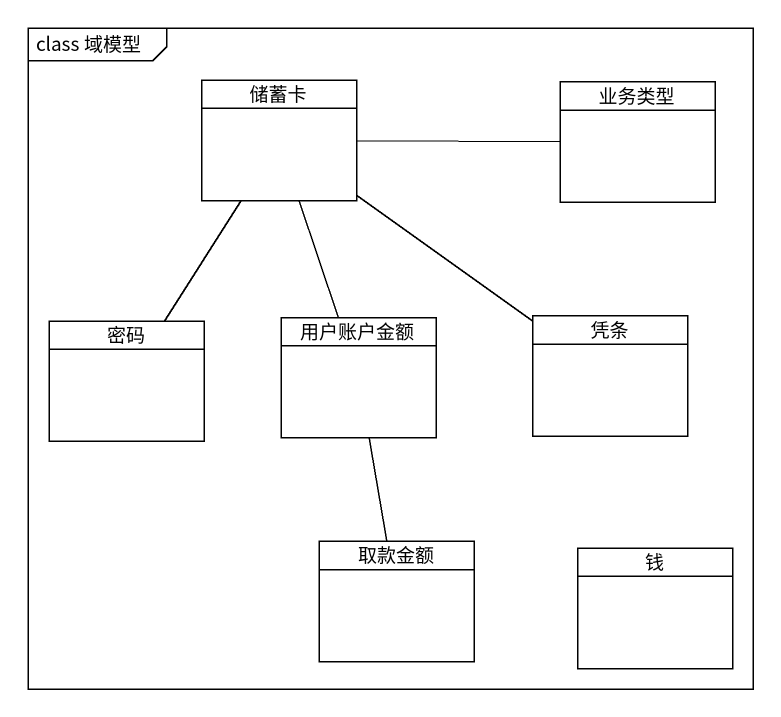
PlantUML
@startuml
mainframe class 域模型
hide circle
hide empty members
class 储蓄卡
class 业务类型
class 用户账户金额
class 凭条
class 密码
class 取款金额
class 钱
储蓄卡 -right- 业务类型
储蓄卡 -- 用户账户金额
储蓄卡 -- 凭条
储蓄卡 -- 密码
用户账户金额 -- 取款金额
@enduml
